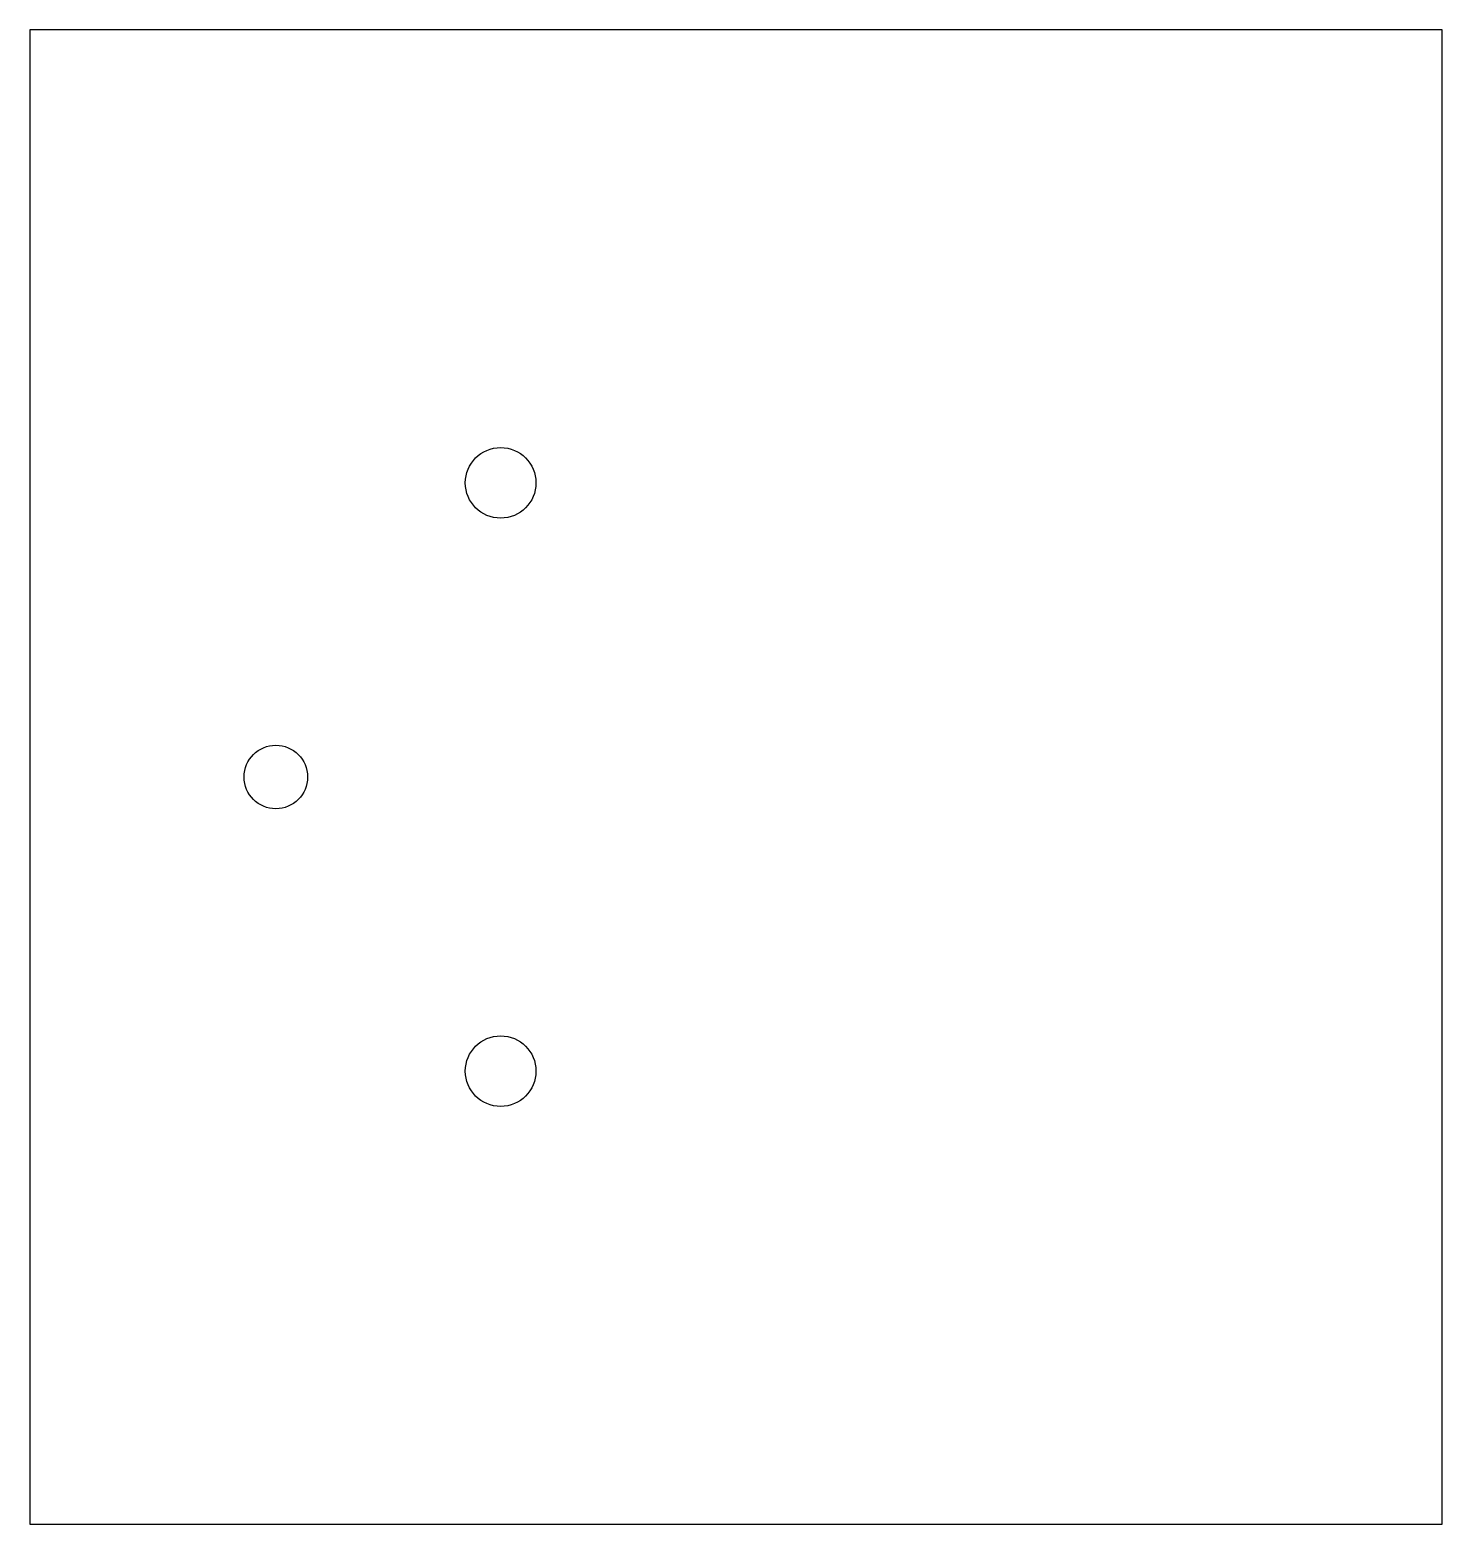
# Model space of a CAD drawing. Header units: millimetres. Extents: x 0 to 60, y 0 to 63.5.
import ezdxf

# ---------------------------------------------------------------- set-up
doc = ezdxf.new("R2010")
doc.units = ezdxf.units.MM

msp = doc.modelspace()

# ---------------------------------------------------------------- linework, layer by layer
msp.add_lwpolyline([(0, 0), (60, 0), (60, 63.5), (0, 63.5)], close=True)
for centre, radius in [((20, 44.25), 1.5), ((10.45, 31.75), 1.35), ((20, 19.25), 1.5)]:
    msp.add_circle(centre, radius)

doc.saveas('drawing.dxf')
